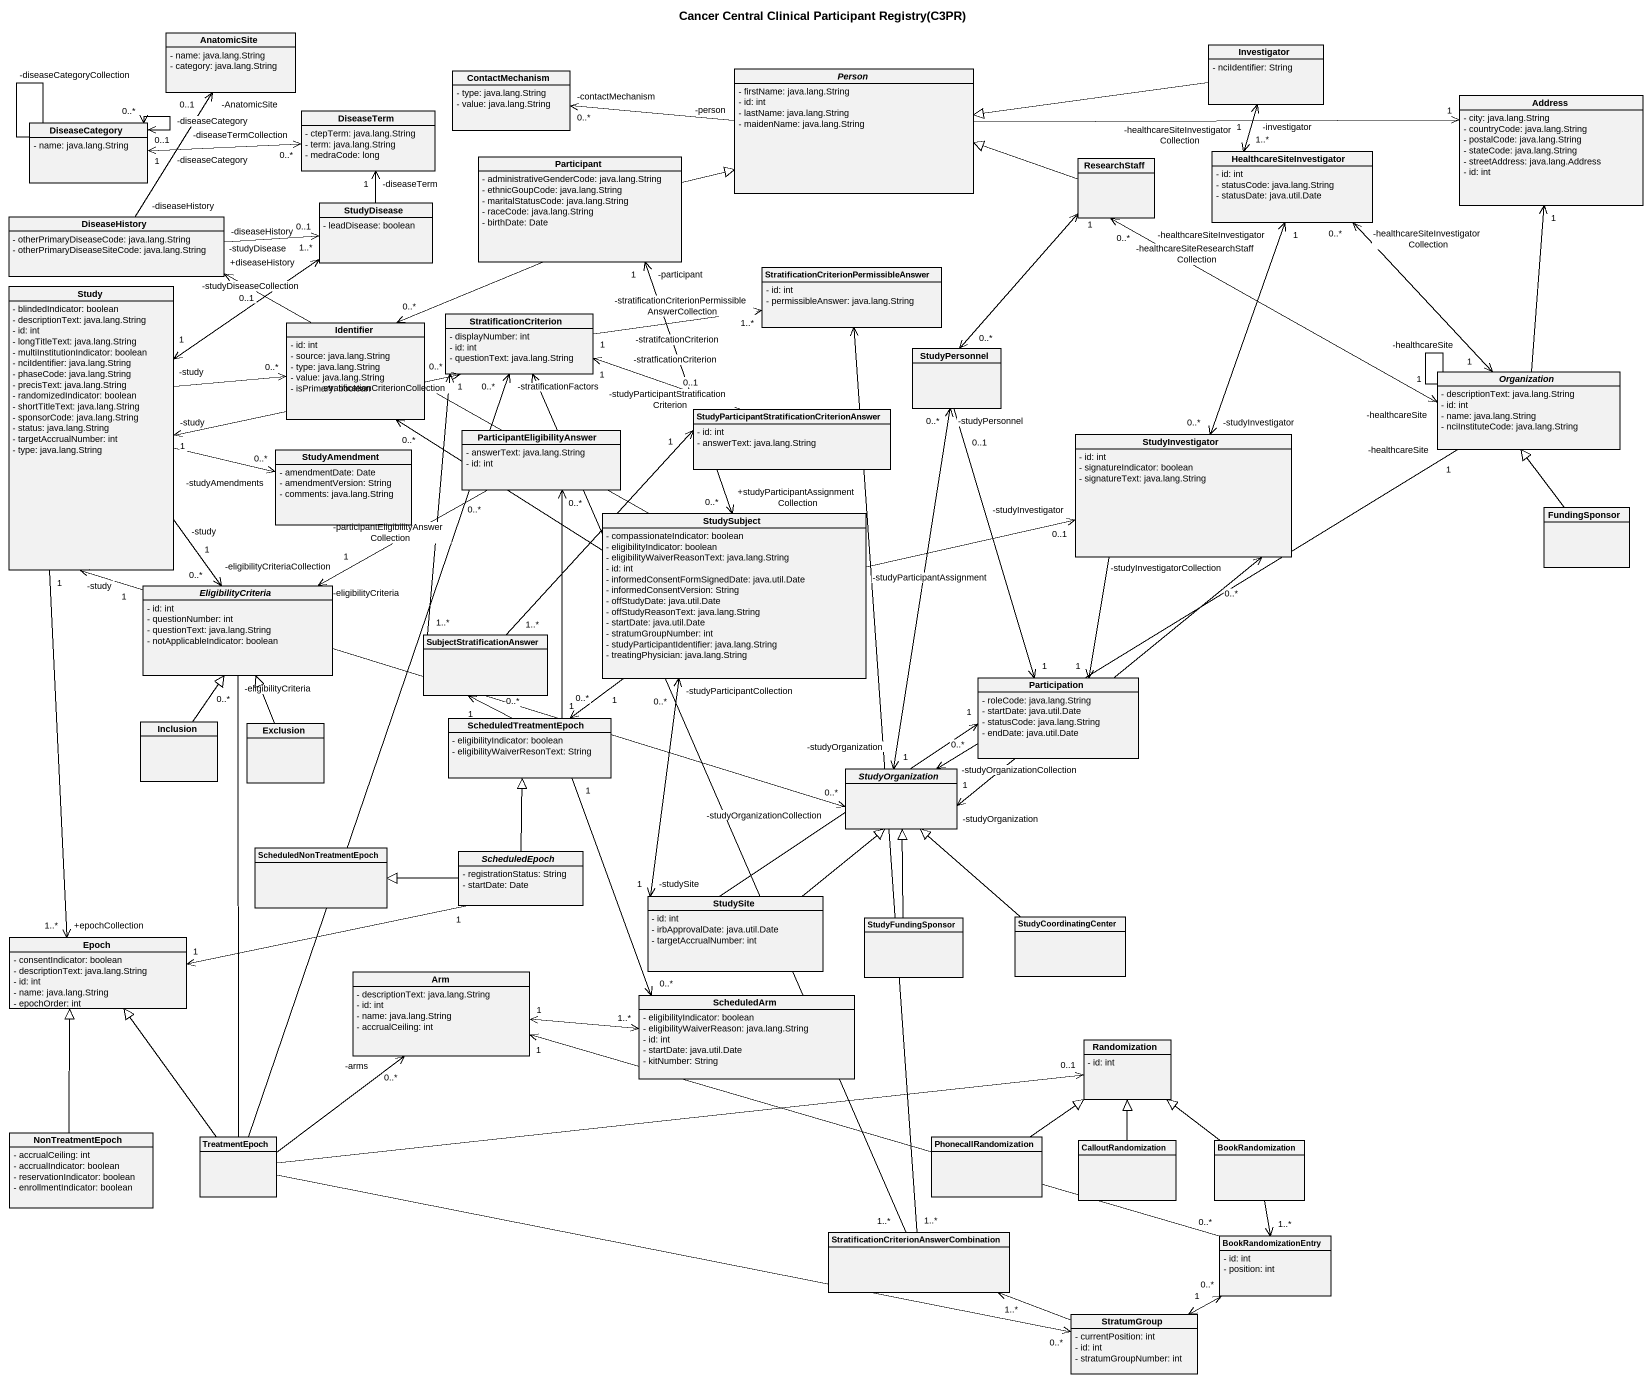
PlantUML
@startuml
title Cancer Central Clinical Participant Registry(C3PR)
hide circle
hide empty members
skinparam classAttributeIconSize 0
class AnatomicSite {
  - name: java.lang.String
  - category: java.lang.String
}
class Investigator {
  - nciIdentifier: String
}
class ContactMechanism {
  - type: java.lang.String
  - value: java.lang.String
}
abstract class "Person" as Person_ {
  - firstName: java.lang.String
  - id: int
  - lastName: java.lang.String
  - maidenName: java.lang.String
}
class DiseaseCategory {
  - name: java.lang.String
}
class DiseaseTerm {
  - ctepTerm: java.lang.String
  - term: java.lang.String
  - medraCode: long
}
class Address {
  - city: java.lang.String
  - countryCode: java.lang.String
  - postalCode: java.lang.String
  - stateCode: java.lang.String
  - streetAddress: java.lang.Address
  - id: int
}
class "Participant" as Participant_ {
  - administrativeGenderCode: java.lang.String
  - ethnicGoupCode: java.lang.String
  - maritalStatusCode: java.lang.String
  - raceCode: java.lang.String
  - birthDate: Date
}
class ResearchStaff
class HealthcareSiteInvestigator {
  - id: int
  - statusCode: java.lang.String
  - statusDate: java.util.Date
}
class StudyDisease {
  - leadDisease: boolean
}
class DiseaseHistory {
  - otherPrimaryDiseaseCode: java.lang.String
  - otherPrimaryDiseaseSiteCode: java.lang.String
}
class "StratificationCriterionPermissibleAnswer" as StratificationCriterionPermi {
  - id: int
  - permissibleAnswer: java.lang.String
}
class Study {
  - blindedIndicator: boolean
  - descriptionText: java.lang.String
  - id: int
  - longTitleText: java.lang.String
  - multiInstitutionIndicator: boolean
  - nciIdentifier: java.lang.String
  - phaseCode: java.lang.String
  - precisText: java.lang.String
  - randomizedIndicator: boolean
  - shortTitleText: java.lang.String
  - sponsorCode: java.lang.String
  - status: java.lang.String
  - targetAccrualNumber: int
  - type: java.lang.String
}
class Identifier {
  - id: int
  - source: java.lang.String
  - type: java.lang.String
  - value: java.lang.String
  - isPrimary: boolean
}
class StratificationCriterion {
  - displayNumber: int
  - id: int
  - questionText: java.lang.String
}
class StudyPersonnel
abstract class Organization {
  - descriptionText: java.lang.String
  - id: int
  - name: java.lang.String
  - nciInstituteCode: java.lang.String
}
class ParticipantEligibilityAnswer {
  - answerText: java.lang.String
  - id: int
}
class "StudyParticipantStratificationCriterionAnswer" as StudyParticipantStratificati {
  - id: int
  - answerText: java.lang.String
}
class StudyInvestigator {
  - id: int
  - signatureIndicator: boolean
  - signatureText: java.lang.String
}
class StudyAmendment {
  - amendmentDate: Date
  - amendmentVersion: String
  - comments: java.lang.String
}
class StudySubject {
  - compassionateIndicator: boolean
  - eligibilityIndicator: boolean
  - eligibilityWaiverReasonText: java.lang.String
  - id: int
  - informedConsentFormSignedDate: java.util.Date
  - informedConsentVersion: String
  - offStudyDate: java.util.Date
  - offStudyReasonText: java.lang.String
  - startDate: java.util.Date
  - stratumGroupNumber: int
  - studyParticipantIdentifier: java.lang.String
  - treatingPhysician: java.lang.String
}
class FundingSponsor
abstract class EligibilityCriteria {
  - id: int
  - questionNumber: int
  - questionText: java.lang.String
  - notApplicableIndicator: boolean
}
class SubjectStratificationAnswer
class Participation {
  - roleCode: java.lang.String
  - startDate: java.util.Date
  - statusCode: java.lang.String
  - endDate: java.util.Date
}
class Inclusion
class Exclusion
class ScheduledTreatmentEpoch {
  - eligibilityIndicator: boolean
  - eligibilityWaiverResonText: String
}
abstract class StudyOrganization
class ScheduledNonTreatmentEpoch
abstract class ScheduledEpoch {
  - registrationStatus: String
  - startDate: Date
}
class StudySite {
  - id: int
  - irbApprovalDate: java.util.Date
  - targetAccrualNumber: int
}
class Epoch {
  - consentIndicator: boolean
  - descriptionText: java.lang.String
  - id: int
  - name: java.lang.String
  - epochOrder: int
}
class StudyFundingSponsor
class StudyCoordinatingCenter
class Arm {
  - descriptionText: java.lang.String
  - id: int
  - name: java.lang.String
  - accrualCeiling: int
}
class ScheduledArm {
  - eligibilityIndicator: boolean
  - eligibilityWaiverReason: java.lang.String
  - id: int
  - startDate: java.util.Date
  - kitNumber: String
}
class Randomization {
  - id: int
}
class NonTreatmentEpoch {
  - accrualCeiling: int
  - accrualIndicator: boolean
  - reservationIndicator: boolean
  - enrollmentIndicator: boolean
}
class TreatmentEpoch
class PhonecallRandomization
class CalloutRandomization
class BookRandomization
class "StratificationCriterionAnswerCombination" as StratificationCriterionAnswe
class BookRandomizationEntry {
  - id: int
  - position: int
}
class StratumGroup {
  - currentPosition: int
  - id: int
  - stratumGroupNumber: int
}
Investigator -left-|> Person_
Investigator "-investigator\n1" <--> "-healthcareSiteInvestigatorCollection\n1..*" HealthcareSiteInvestigator
Person_ "-person" -left-> "-contactMechanism\n0..*" ContactMechanism
Person_ -right-> "1" Address
DiseaseCategory -- DiseaseCategory
DiseaseCategory "-diseaseCategory\n0..1" <--> "-diseaseCategoryCollection\n0..*" DiseaseCategory
DiseaseCategory "-diseaseCategory\n1" <-right-> "-diseaseTermCollection\n0..*" DiseaseTerm
Participant_ -right-|> Person_
Participant_ --> "0..*" Identifier
ResearchStaff -left-|> Person_
ResearchStaff "1" <--> "0..*" StudyPersonnel
ResearchStaff "-healthcareSiteResearchStaffCollection\n0..*" <-right-> "-healthcareSite\n1" Organization
HealthcareSiteInvestigator "-healthcareSiteInvestigatorCollection\n0..*" <--> "-healthcareSite\n1" Organization
HealthcareSiteInvestigator "-healthcareSiteInvestigator\n1" <--> "-studyInvestigator\n0..*" StudyInvestigator
StudyDisease -up-> "-diseaseTerm\n1" DiseaseTerm
StudyDisease "-studyDiseaseCollection\n1..*" <--> "-study\n1" Study
DiseaseHistory "-diseaseHistory" -up-> "-AnatomicSite\n0..1" AnatomicSite
DiseaseHistory "-diseaseHistory" -right-> "-studyDisease\n0..1" StudyDisease
StratificationCriterionPermi <-- "1..*" StratificationCriterionAnswe
Study -right-> "0..*" Identifier
Study "-study\n1" <-right-> "-stratificationCriterionCollection\n0..*" StratificationCriterion
Study -right-> "-studyAmendments\n0..*" StudyAmendment
Study "-study\n1" <-right-> "-studyOrganizationCollection\n0..*" StudyOrganization
Study "1" --> "+epochCollection\n1..*" Epoch
StratificationCriterion "-stratifcationCriterion\n1" -right-> "-stratificationCriterionPermissibleAnswerCollection\n1..*" StratificationCriterionPermi
StratificationCriterion <-- "1..*" StratificationCriterionAnswe
StudyPersonnel "0..1" --> "1" Participation
Organization -up-> "1" Address
Organization -- Organization
ParticipantEligibilityAnswer "-participantEligibilityAnswerCollection\n0..*" -left-> "-eligibilityCriteria\n1" EligibilityCriteria
StudyParticipantStratificati "-studyParticipantStratificationCriterion\n0..1" -left-> "-stratficationCriterion\n1" StratificationCriterion
StudyInvestigator --> "1" Participation
StudyInvestigator "-studyInvestigatorCollection\n0..*" <--> "-studyOrganization\n1" StudyOrganization
StudySubject "+studyParticipantAssignmentCollection\n0..*" <-up-> "-participant\n1" Participant_
StudySubject -left-> "+diseaseHistory\n0..1" DiseaseHistory
StudySubject -left-> "0..*" Identifier
StudySubject "-studyParticipantAssignment" -right-> "-studyInvestigator\n0..1" StudyInvestigator
StudySubject "1" --> "0..*" ScheduledTreatmentEpoch
StudySubject "-studyParticipantCollection\n0..*" <--> "-studySite\n1" StudySite
FundingSponsor -up-|> Organization
EligibilityCriteria "-eligibilityCriteriaCollection\n0..*" <-up- "-study\n1" Study
EligibilityCriteria "-eligibilityCriteria\n0..*" -- TreatmentEpoch
SubjectStratificationAnswer "1..*" -up-> "1" StratificationCriterion
SubjectStratificationAnswer "1..*" -up-> "1" StudyParticipantStratificati
Inclusion -up-|> EligibilityCriteria
Exclusion -up-|> EligibilityCriteria
ScheduledTreatmentEpoch "1" -up-> "0..*" ParticipantEligibilityAnswer
ScheduledTreatmentEpoch "1" -up-> "0..*" SubjectStratificationAnswer
StudyOrganization "-studyOrganization\n1" <-up-> "-studyPersonnel\n0..*" StudyPersonnel
StudyOrganization "-studyOrganizationCollection\n0..*" <-up- "-healthcareSite\n1" Organization
ScheduledEpoch -up-|> ScheduledTreatmentEpoch
ScheduledEpoch -left-|> ScheduledNonTreatmentEpoch
ScheduledEpoch "1" -left-> "1" Epoch
StudySite -up-> "1" Participation
StudySite -up-|> StudyOrganization
StudyFundingSponsor -up-|> StudyOrganization
StudyCoordinatingCenter -up-|> StudyOrganization
ScheduledArm "0..*" <-up- "1" ScheduledTreatmentEpoch
ScheduledArm "1..*" <-left-> "1" Arm
NonTreatmentEpoch -up-|> Epoch
TreatmentEpoch -up-> "-stratificationFactors\n0..*" StratificationCriterion
TreatmentEpoch -up-|> Epoch
TreatmentEpoch -up-> "-arms\n0..*" Arm
TreatmentEpoch -right-> "0..1" Randomization
TreatmentEpoch -right-> "0..*" StratumGroup
PhonecallRandomization -up-|> Randomization
CalloutRandomization -up-|> Randomization
BookRandomization -up-|> Randomization
BookRandomization --> "1..*" BookRandomizationEntry
BookRandomizationEntry "0..*" -left-> "1" Arm
StratumGroup -left-> "1..*" StratificationCriterionAnswe
StratumGroup "1" <-right-> "0..*" BookRandomizationEntry
@enduml
